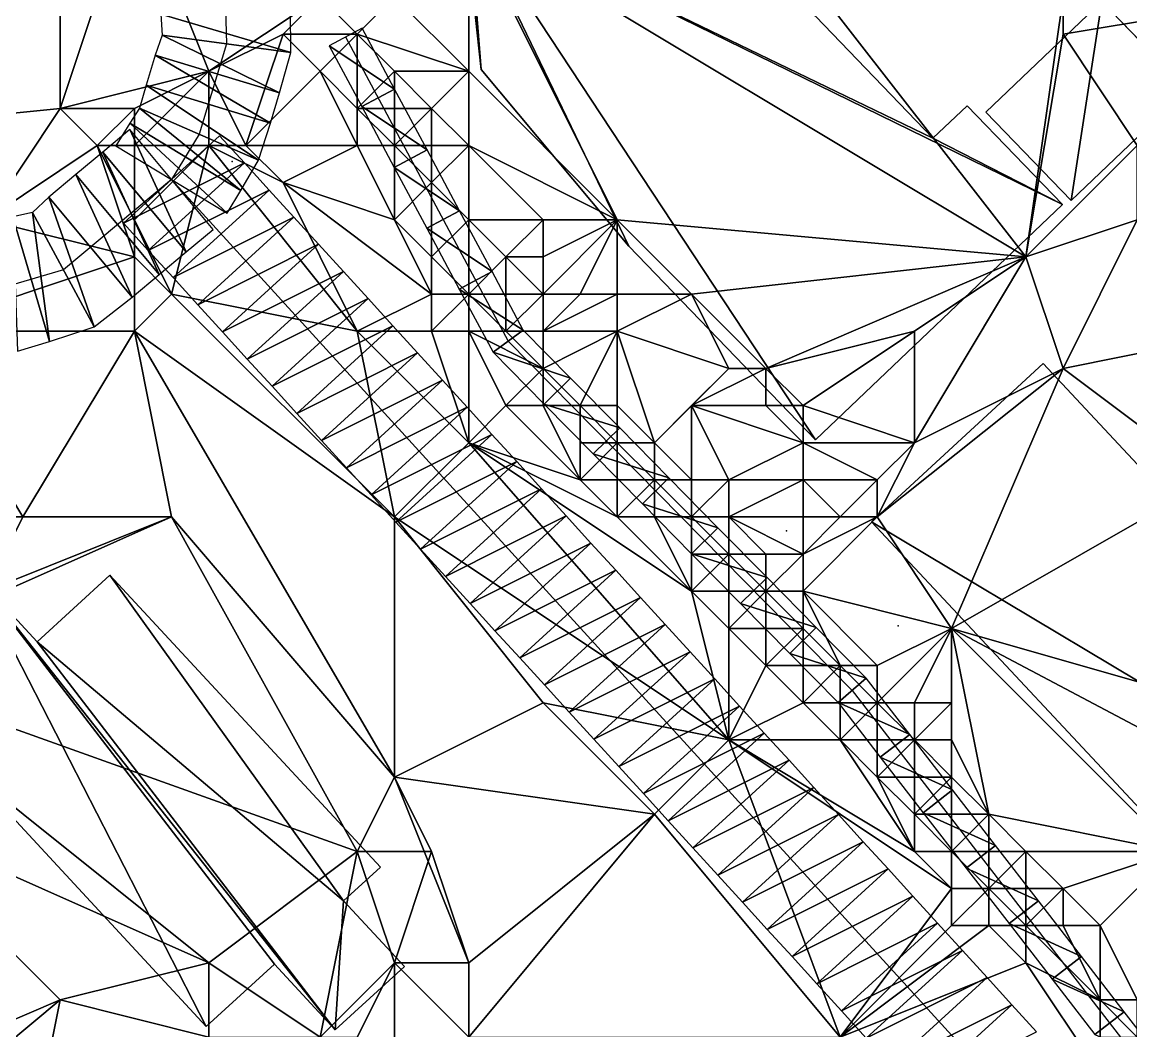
# Model space of a CAD drawing. Header units: metres. Extents: x -1103 to 901, y -902 to 905.
# Drawn here: x -344 to -284.4, y 236.3 to 290.6 of the extents above; entities that cross this region are included whole.
import ezdxf

# ---------------------------------------------------------------- set-up
doc = ezdxf.new("R2010")
doc.units = ezdxf.units.M
for name, color, linetype in [('OSM_BUILDING_FOOTPRINTS', 7, 'CONTINUOUS'), ('OSM_BUILDING_ROOFS', 1, 'CONTINUOUS'), ('OSM_BUILDING_WALLS', 8, 'CONTINUOUS'), ('OSM_ROAD_AXES', 2, 'CONTINUOUS'), ('OSM_ROAD_SURFACE', 9, 'CONTINUOUS'), ('OSM_TERRAIN', 3, 'CONTINUOUS'), ('OSM_TREES', 3, 'CONTINUOUS'), ('OSM_WATER_SURFACE', 5, 'CONTINUOUS'), ('OSM_WATERWAYS', 5, 'CONTINUOUS')]:
    doc.layers.add(name, color=color, linetype=linetype)

msp = doc.modelspace()

# ---------------------------------------------------------------- linework, layer by layer
at = {"layer": 'OSM_BUILDING_FOOTPRINTS'}
for points in [[(-319.852, 292.874, 15.285), (-319.322, 288.097, 15.285), (-319.322, 288.097, 15.285), (-311.385, 278.575, 15.285), (-301.326, 268.158, 15.285), (-288.028, 280.82, 15.285), (-293.168, 286.14, 15.285), (-295.003, 284.392, 15.285), (-301.337, 290.961, 15.285)], [(-285.906, 291.747, 15.285), (-292.151, 285.786, 15.285), (-287.564, 281.03, 15.285), (-281.319, 286.991, 15.285)]]:
    msp.add_polyline3d(points, dxfattribs=at)
for points in [[(-289.078, 272.261, 15.141), (-259.388, 240.488, 15.141), (-268.618, 231.984, 15.141), (-298.308, 263.745, 15.141), (-289.078, 272.261, 15.141)], [(-355.169, 253.194, 10.539), (-346.668, 260.969, 10.539), (-343.242, 257.275, 10.539), (-339.318, 260.869, 10.539), (-324.749, 245.155, 10.539), (-326.738, 243.33, 10.539), (-323.466, 239.802, 10.539), (-327.192, 236.396, 10.539), (-330.463, 239.924, 10.539), (-334.133, 236.573, 10.539), (-347.254, 250.728, 10.539), (-350.294, 247.941, 10.539), (-355.169, 253.194, 10.539)]]:
    msp.add_polyline3d(points, close=True, dxfattribs=at)
at = {"layer": 'OSM_BUILDING_ROOFS'}
for points in [[(-285.906, 291.747, 23.685), (-279.583, 285.2, 23.685), (-266.219, 297.929, 23.685)], [(-319.996, 296.48, 23.685), (-319.852, 292.874, 23.685), (-319.322, 288.097, 23.685)], [(-319.996, 296.48, 23.685), (-319.322, 288.097, 23.685), (-311.385, 278.575, 23.685)], [(-319.996, 296.48, 23.685), (-311.385, 278.575, 23.685), (-301.326, 268.158, 23.685)], [(-319.996, 296.48, 23.685), (-301.326, 268.158, 23.685), (-288.028, 280.82, 23.685)], [(-319.996, 296.48, 23.685), (-288.028, 280.82, 23.685), (-295.003, 284.392, 23.685)], [(-319.996, 296.48, 23.685), (-295.003, 284.392, 23.685), (-301.337, 290.961, 23.685)], [(-285.906, 291.747, 23.685), (-292.151, 285.786, 23.685), (-287.564, 281.03, 23.685)], [(-285.906, 291.747, 23.685), (-287.564, 281.03, 23.685), (-281.319, 286.991, 23.685)], [(-285.906, 291.747, 23.685), (-281.319, 286.991, 23.685), (-279.583, 285.2, 23.685)], [(-288.028, 280.82, 23.685), (-293.168, 286.14, 23.685), (-295.003, 284.392, 23.685)], [(-259.388, 240.488, 25.141), (-289.078, 272.261, 25.141), (-298.308, 263.745, 25.141)], [(-259.388, 240.488, 25.141), (-298.308, 263.745, 25.141), (-268.618, 231.984, 25.141)], [(-346.668, 260.969, 38.139), (-347.254, 250.728, 38.139), (-334.133, 236.573, 38.139)], [(-346.668, 260.969, 38.139), (-334.133, 236.573, 38.139), (-330.463, 239.924, 38.139)], [(-346.668, 260.969, 38.139), (-330.463, 239.924, 38.139), (-327.192, 236.396, 38.139)], [(-343.242, 257.275, 38.139), (-346.668, 260.969, 38.139), (-327.192, 236.396, 38.139)], [(-326.738, 243.33, 38.139), (-339.318, 260.869, 38.139), (-343.242, 257.275, 38.139)], [(-326.738, 243.33, 38.139), (-324.749, 245.155, 38.139), (-339.318, 260.869, 38.139)], [(-343.242, 257.275, 38.139), (-327.192, 236.396, 38.139), (-326.738, 243.33, 38.139)], [(-327.192, 236.396, 38.139), (-323.466, 239.802, 38.139), (-326.738, 243.33, 38.139)]]:
    msp.add_3dface(points, dxfattribs=at)
at = {"layer": 'OSM_BUILDING_WALLS'}
for points in [[(-319.852, 292.874, 15.285), (-319.322, 288.097, 15.285), (-319.322, 288.097, 23.685)], [(-319.852, 292.874, 15.285), (-319.322, 288.097, 23.685), (-319.852, 292.874, 23.685)], [(-285.906, 291.747, 15.285), (-292.151, 285.786, 15.285), (-292.151, 285.786, 23.685)], [(-285.906, 291.747, 15.285), (-292.151, 285.786, 23.685), (-285.906, 291.747, 23.685)], [(-295.003, 284.392, 15.285), (-301.337, 290.961, 15.285), (-301.337, 290.961, 23.685)], [(-295.003, 284.392, 15.285), (-301.337, 290.961, 23.685), (-295.003, 284.392, 23.685)], [(-319.322, 288.097, 15.285), (-311.385, 278.575, 15.285), (-311.385, 278.575, 23.685)], [(-319.322, 288.097, 15.285), (-311.385, 278.575, 23.685), (-319.322, 288.097, 23.685)], [(-287.564, 281.03, 15.285), (-281.319, 286.991, 15.285), (-281.319, 286.991, 23.685)], [(-287.564, 281.03, 15.285), (-281.319, 286.991, 23.685), (-287.564, 281.03, 23.685)], [(-293.168, 286.14, 15.285), (-295.003, 284.392, 15.285), (-295.003, 284.392, 23.685)], [(-293.168, 286.14, 15.285), (-295.003, 284.392, 23.685), (-293.168, 286.14, 23.685)], [(-288.028, 280.82, 15.285), (-293.168, 286.14, 15.285), (-293.168, 286.14, 23.685)], [(-288.028, 280.82, 15.285), (-293.168, 286.14, 23.685), (-288.028, 280.82, 23.685)], [(-292.151, 285.786, 15.285), (-287.564, 281.03, 15.285), (-287.564, 281.03, 23.685)], [(-292.151, 285.786, 15.285), (-287.564, 281.03, 23.685), (-292.151, 285.786, 23.685)], [(-301.326, 268.158, 15.285), (-288.028, 280.82, 15.285), (-288.028, 280.82, 23.685)], [(-301.326, 268.158, 15.285), (-288.028, 280.82, 23.685), (-301.326, 268.158, 23.685)], [(-311.385, 278.575, 15.285), (-301.326, 268.158, 15.285), (-301.326, 268.158, 23.685)], [(-311.385, 278.575, 15.285), (-301.326, 268.158, 23.685), (-311.385, 278.575, 23.685)], [(-289.078, 272.261, 15.141), (-298.308, 263.745, 15.141), (-298.308, 263.745, 25.141)], [(-289.078, 272.261, 15.141), (-298.308, 263.745, 25.141), (-289.078, 272.261, 25.141)], [(-259.388, 240.488, 15.141), (-289.078, 272.261, 15.141), (-289.078, 272.261, 25.141)], [(-259.388, 240.488, 15.141), (-289.078, 272.261, 25.141), (-259.388, 240.488, 25.141)], [(-298.308, 263.745, 15.141), (-268.618, 231.984, 15.141), (-268.618, 231.984, 25.141)], [(-298.308, 263.745, 15.141), (-268.618, 231.984, 25.141), (-298.308, 263.745, 25.141)], [(-343.242, 257.275, 10.539), (-346.668, 260.969, 10.539), (-346.668, 260.969, 38.139)], [(-343.242, 257.275, 10.539), (-346.668, 260.969, 38.139), (-343.242, 257.275, 38.139)], [(-339.318, 260.869, 10.539), (-343.242, 257.275, 10.539), (-343.242, 257.275, 38.139)], [(-339.318, 260.869, 10.539), (-343.242, 257.275, 38.139), (-339.318, 260.869, 38.139)], [(-324.749, 245.155, 10.539), (-339.318, 260.869, 10.539), (-339.318, 260.869, 38.139)], [(-324.749, 245.155, 10.539), (-339.318, 260.869, 38.139), (-324.749, 245.155, 38.139)], [(-347.254, 250.728, 10.539), (-334.133, 236.573, 10.539), (-334.133, 236.573, 38.139)], [(-347.254, 250.728, 10.539), (-334.133, 236.573, 38.139), (-347.254, 250.728, 38.139)], [(-326.738, 243.33, 10.539), (-324.749, 245.155, 10.539), (-324.749, 245.155, 38.139)], [(-326.738, 243.33, 10.539), (-324.749, 245.155, 38.139), (-326.738, 243.33, 38.139)], [(-323.466, 239.802, 10.539), (-326.738, 243.33, 10.539), (-326.738, 243.33, 38.139)], [(-323.466, 239.802, 10.539), (-326.738, 243.33, 38.139), (-323.466, 239.802, 38.139)], [(-334.133, 236.573, 10.539), (-330.463, 239.924, 10.539), (-330.463, 239.924, 38.139)], [(-334.133, 236.573, 10.539), (-330.463, 239.924, 38.139), (-334.133, 236.573, 38.139)], [(-330.463, 239.924, 10.539), (-327.192, 236.396, 10.539), (-327.192, 236.396, 38.139)], [(-330.463, 239.924, 10.539), (-327.192, 236.396, 38.139), (-330.463, 239.924, 38.139)], [(-327.192, 236.396, 10.539), (-323.466, 239.802, 10.539), (-323.466, 239.802, 38.139)], [(-327.192, 236.396, 10.539), (-323.466, 239.802, 38.139), (-327.192, 236.396, 38.139)]]:
    msp.add_3dface(points, dxfattribs=at)
at = {"layer": 'OSM_ROAD_AXES'}
for points in [[(-336.002, 282.169, 13.166), (-341.827, 277.314, 12.417), (-347.022, 275.777, 12.054), (-352.417, 276.053, 11.737), (-357.557, 277.801, 11.546), (-361.459, 281.704, 11.575), (-363.636, 285.354, 12.04), (-364.896, 290.872, 12.638), (-364.134, 296.479, 13.021), (-361.437, 301.467, 13.838), (-358.143, 304.563, 14.227), (-354.108, 306.609, 14.676), (-349.653, 307.45, 14.764), (-345.243, 307.052, 14.733), (-341.131, 305.47, 14.671), (-337.594, 302.816, 14.849), (-334.93, 299.322, 14.577), (-333.183, 294.544, 14.455), (-333.039, 289.468, 14.207), (-334.52, 284.613, 13.312), (-336.002, 282.169, 13.166)], [(-336.002, 282.169, 13.166), (-244.012, 181.29, 16.961), (-202.516, 135.793, 14.359), (-198.127, 130.982, 13.763)]]:
    msp.add_polyline3d(points, dxfattribs=at)
at = {"layer": 'OSM_ROAD_SURFACE'}
for points in [[(-336.586, 291.061, 14.171), (-329.571, 289.001, 14.15), (-329.589, 291.259, 14.37)], [(-336.586, 291.061, 14.171), (-336.508, 289.935, 14.079), (-329.571, 289.001, 14.15)], [(-336.508, 289.935, 14.079), (-336.881, 288.871, 13.943), (-330.185, 286.828, 13.993)], [(-336.508, 289.935, 14.079), (-330.185, 286.828, 13.993), (-329.571, 289.001, 14.15)], [(-336.881, 288.871, 13.943), (-337.374, 287.253, 13.745), (-330.679, 285.21, 13.875)], [(-336.881, 288.871, 13.943), (-330.679, 285.21, 13.875), (-330.185, 286.828, 13.993)], [(-337.374, 287.253, 13.745), (-337.73, 286.008, 13.608), (-331.311, 283.218, 13.566)], [(-337.374, 287.253, 13.745), (-331.311, 283.218, 13.566), (-330.679, 285.21, 13.875)], [(-337.73, 286.008, 13.608), (-338.254, 285.205, 13.389), (-332.268, 281.577, 13.257)], [(-337.73, 286.008, 13.608), (-332.268, 281.577, 13.257), (-331.311, 283.218, 13.566)], [(-338.242, 284.858, 13.326), (-339.699, 283.644, 12.858), (-335.217, 278.267, 13.168)], [(-338.254, 285.205, 13.389), (-338.995, 283.983, 13.006), (-333.008, 280.355, 13.234)], [(-338.254, 285.205, 13.389), (-333.008, 280.355, 13.234), (-332.268, 281.577, 13.257)], [(-338.242, 284.858, 13.326), (-335.217, 278.267, 13.168), (-333.761, 279.48, 13.211)], [(-338.588, 279.811, 12.77), (-332.082, 283.065, 13.305), (-333.415, 284.527, 13.491)], [(-339.699, 283.644, 12.858), (-341.155, 282.43, 12.628), (-336.674, 277.053, 13.097)], [(-339.699, 283.644, 12.858), (-336.674, 277.053, 13.097), (-335.217, 278.267, 13.168)], [(-338.588, 279.811, 12.77), (-337.255, 278.349, 13.151), (-332.082, 283.065, 13.305)], [(-337.255, 278.349, 13.151), (-330.749, 281.603, 13.333), (-332.082, 283.065, 13.305)], [(-341.155, 282.43, 12.628), (-342.611, 281.217, 12.448), (-338.13, 275.839, 12.567)], [(-341.155, 282.43, 12.628), (-338.13, 275.839, 12.567), (-336.674, 277.053, 13.097)], [(-342.611, 281.217, 12.448), (-343.493, 280.392, 12.335), (-340.161, 274.236, 12.352)], [(-342.611, 281.217, 12.448), (-340.161, 274.236, 12.352), (-338.13, 275.839, 12.567)], [(-337.255, 278.349, 13.151), (-335.922, 276.887, 13.151), (-330.749, 281.603, 13.333)], [(-335.922, 276.887, 13.151), (-329.416, 280.141, 13.37), (-330.749, 281.603, 13.333)], [(-343.493, 280.392, 12.335), (-344.552, 280.158, 12.229), (-342.566, 273.446, 12.222)], [(-344.552, 280.158, 12.229), (-344.297, 272.933, 12.14), (-342.566, 273.446, 12.222)], [(-343.493, 280.392, 12.335), (-342.566, 273.446, 12.222), (-340.161, 274.236, 12.352)], [(-335.922, 276.887, 13.151), (-334.588, 275.425, 13.198), (-329.416, 280.141, 13.37)], [(-334.588, 275.425, 13.198), (-328.083, 278.679, 13.429), (-329.416, 280.141, 13.37)], [(-334.588, 275.425, 13.198), (-333.255, 273.963, 13.31), (-328.083, 278.679, 13.429)], [(-333.255, 273.963, 13.31), (-326.75, 277.217, 13.518), (-328.083, 278.679, 13.429)], [(-333.255, 273.963, 13.31), (-331.922, 272.501, 13.423), (-326.75, 277.217, 13.518)], [(-331.922, 272.501, 13.423), (-325.416, 275.755, 13.607), (-326.75, 277.217, 13.518)], [(-331.922, 272.501, 13.423), (-330.589, 271.039, 13.535), (-325.416, 275.755, 13.607)], [(-330.589, 271.039, 13.535), (-324.083, 274.293, 13.668), (-325.416, 275.755, 13.607)], [(-330.589, 271.039, 13.535), (-329.256, 269.577, 13.647), (-324.083, 274.293, 13.668)], [(-329.256, 269.577, 13.647), (-322.75, 272.831, 13.766), (-324.083, 274.293, 13.668)], [(-329.256, 269.577, 13.647), (-327.922, 268.115, 13.76), (-322.75, 272.831, 13.766)], [(-327.922, 268.115, 13.76), (-321.417, 271.369, 13.889), (-322.75, 272.831, 13.766)], [(-327.922, 268.115, 13.76), (-326.589, 266.653, 13.872), (-321.417, 271.369, 13.889)], [(-326.589, 266.653, 13.872), (-320.084, 269.907, 13.984), (-321.417, 271.369, 13.889)], [(-326.589, 266.653, 13.872), (-325.256, 265.191, 13.971), (-320.084, 269.907, 13.984)], [(-325.256, 265.191, 13.971), (-318.75, 268.445, 14.13), (-320.084, 269.907, 13.984)], [(-325.256, 265.191, 13.971), (-323.923, 263.729, 14.08), (-318.75, 268.445, 14.13)], [(-323.923, 263.729, 14.08), (-317.417, 266.983, 14.223), (-318.75, 268.445, 14.13)], [(-323.923, 263.729, 14.08), (-322.59, 262.267, 14.166), (-317.417, 266.983, 14.223)], [(-322.59, 262.267, 14.166), (-316.084, 265.521, 14.283), (-317.417, 266.983, 14.223)], [(-322.59, 262.267, 14.166), (-321.256, 260.805, 14.244), (-316.084, 265.521, 14.283)], [(-321.256, 260.805, 14.244), (-314.751, 264.059, 14.364), (-316.084, 265.521, 14.283)], [(-321.256, 260.805, 14.244), (-319.923, 259.343, 14.322), (-314.751, 264.059, 14.364)], [(-319.923, 259.343, 14.322), (-313.418, 262.597, 14.454), (-314.751, 264.059, 14.364)], [(-319.923, 259.343, 14.322), (-318.59, 257.88, 14.4), (-313.418, 262.597, 14.454)], [(-318.59, 257.88, 14.4), (-312.084, 261.135, 14.543), (-313.418, 262.597, 14.454)], [(-318.59, 257.88, 14.4), (-317.257, 256.418, 14.479), (-312.084, 261.135, 14.543)], [(-317.257, 256.418, 14.479), (-310.751, 259.673, 14.633), (-312.084, 261.135, 14.543)], [(-317.257, 256.418, 14.479), (-315.924, 254.956, 14.557), (-310.751, 259.673, 14.633)], [(-315.924, 254.956, 14.557), (-309.418, 258.211, 14.722), (-310.751, 259.673, 14.633)], [(-315.924, 254.956, 14.557), (-314.59, 253.494, 14.644), (-309.418, 258.211, 14.722)], [(-314.59, 253.494, 14.644), (-308.085, 256.749, 14.811), (-309.418, 258.211, 14.722)], [(-314.59, 253.494, 14.644), (-313.257, 252.032, 14.773), (-308.085, 256.749, 14.811)], [(-313.257, 252.032, 14.773), (-306.752, 255.287, 14.899), (-308.085, 256.749, 14.811)], [(-313.257, 252.032, 14.773), (-311.924, 250.57, 14.902), (-306.752, 255.287, 14.899)], [(-311.924, 250.57, 14.902), (-305.419, 253.825, 14.969), (-306.752, 255.287, 14.899)], [(-311.924, 250.57, 14.902), (-310.591, 249.108, 15.03), (-305.419, 253.825, 14.969)], [(-310.591, 249.108, 15.03), (-304.085, 252.363, 15.122), (-305.419, 253.825, 14.969)], [(-310.591, 249.108, 15.03), (-309.258, 247.646, 15.163), (-304.085, 252.363, 15.122)], [(-309.258, 247.646, 15.163), (-302.752, 250.901, 15.288), (-304.085, 252.363, 15.122)], [(-309.258, 247.646, 15.163), (-307.925, 246.184, 15.302), (-302.752, 250.901, 15.288)], [(-307.925, 246.184, 15.302), (-301.419, 249.439, 15.451), (-302.752, 250.901, 15.288)], [(-307.925, 246.184, 15.302), (-306.591, 244.722, 15.44), (-301.419, 249.439, 15.451)], [(-306.591, 244.722, 15.44), (-300.086, 247.977, 15.598), (-301.419, 249.439, 15.451)], [(-306.591, 244.722, 15.44), (-305.258, 243.26, 15.579), (-300.086, 247.977, 15.598)], [(-305.258, 243.26, 15.579), (-298.753, 246.515, 15.783), (-300.086, 247.977, 15.598)], [(-305.258, 243.26, 15.579), (-303.925, 241.798, 15.718), (-298.753, 246.515, 15.783)], [(-303.925, 241.798, 15.718), (-297.419, 245.053, 15.968), (-298.753, 246.515, 15.783)], [(-303.925, 241.798, 15.718), (-302.592, 240.336, 15.857), (-297.419, 245.053, 15.968)], [(-302.592, 240.336, 15.857), (-296.086, 243.591, 16.153), (-297.419, 245.053, 15.968)], [(-302.592, 240.336, 15.857), (-301.259, 238.874, 15.996), (-296.086, 243.591, 16.153)], [(-301.259, 238.874, 15.996), (-294.753, 242.129, 16.288), (-296.086, 243.591, 16.153)], [(-301.259, 238.874, 15.996), (-299.925, 237.412, 16.17), (-294.753, 242.129, 16.288)], [(-299.925, 237.412, 16.17), (-293.42, 240.667, 16.39), (-294.753, 242.129, 16.288)], [(-299.925, 237.412, 16.17), (-298.592, 235.95, 16.286), (-293.42, 240.667, 16.39)], [(-298.592, 235.95, 16.286), (-292.087, 239.205, 16.317), (-293.42, 240.667, 16.39)], [(-298.592, 235.95, 16.286), (-297.259, 234.488, 16.347), (-292.087, 239.205, 16.317)], [(-297.259, 234.488, 16.347), (-290.753, 237.743, 16.435), (-292.087, 239.205, 16.317)], [(-297.259, 234.488, 16.347), (-295.926, 233.026, 16.43), (-290.753, 237.743, 16.435)], [(-295.926, 233.026, 16.43), (-289.42, 236.281, 16.557), (-290.753, 237.743, 16.435)]]:
    msp.add_3dface(points, dxfattribs=at)
at = {"layer": 'OSM_TERRAIN'}
for points in [[(-362, 284, 11.606), (-342, 286, 13.082), (-342, 302, 14.647)], [(-362, 284, 11.606), (-342, 302, 14.647), (-362, 290, 12.638)], [(-362, 290, 12.638), (-342, 302, 14.647), (-358, 300, 14.213)], [(-342, 286, 13.082), (-338, 298, 14.589), (-342, 302, 14.647)], [(-342, 286, 13.082), (-334, 288, 14.128), (-338, 298, 14.589)], [(-334, 288, 14.128), (-328, 292, 14.368), (-338, 298, 14.589)], [(-324, 292, 14.771), (-320, 288, 17.164), (-320, 296, 17.616)], [(-312, 280, 17.63), (-290, 278, 17.613), (-320, 296, 17.616)], [(-312, 280, 17.63), (-320, 296, 17.616), (-320, 288, 17.164)], [(-320, 296, 17.616), (-290, 278, 17.613), (-304, 296, 17.628)], [(-290, 278, 17.613), (-288, 292, 17.913), (-304, 296, 17.628)], [(-334, 288, 14.128), (-330, 290, 14.128), (-328, 292, 14.368)], [(-330, 290, 14.128), (-326, 290, 13.393), (-328, 292, 14.368)], [(-326, 290, 13.393), (-324, 292, 14.771), (-328, 292, 14.368)], [(-326, 290, 13.393), (-320, 288, 17.164), (-324, 292, 14.771)], [(-290, 278, 17.613), (-288, 290, 17.664), (-288, 292, 17.913)], [(-284, 284, 17.685), (-276, 292, 17.63), (-288, 290, 17.664)], [(-288, 292, 17.913), (-288, 290, 17.664), (-276, 292, 17.63)], [(-334, 288, 14.128), (-332, 284, 13.674), (-330, 290, 14.128)], [(-332, 284, 13.674), (-328, 288, 14.145), (-330, 290, 14.128)], [(-328, 288, 14.145), (-326, 290, 13.393), (-330, 290, 14.128)], [(-328, 288, 14.145), (-326, 286, 13.618), (-326, 290, 13.393)], [(-326, 286, 13.618), (-324, 288, 13.907), (-326, 290, 13.393)], [(-324, 288, 13.907), (-320, 288, 17.164), (-326, 290, 13.393)], [(-290, 278, 17.613), (-284, 284, 17.685), (-288, 290, 17.664)], [(-338, 286, 13.543), (-334, 288, 14.128), (-342, 286, 13.082)], [(-338, 284, 13.165), (-334, 284, 13.165), (-334, 288, 14.128)], [(-338, 284, 13.165), (-334, 288, 14.128), (-338, 286, 13.543)], [(-334, 284, 13.165), (-332, 284, 13.674), (-334, 288, 14.128)], [(-326, 284, 14.149), (-328, 288, 14.145), (-332, 284, 13.674)], [(-326, 284, 14.149), (-326, 286, 13.618), (-328, 288, 14.145)], [(-326, 286, 13.618), (-324, 286, 13.392), (-324, 288, 13.907)], [(-324, 286, 13.392), (-322, 286, 15.068), (-324, 288, 13.907)], [(-322, 286, 15.068), (-320, 288, 17.164), (-324, 288, 13.907)], [(-320, 284, 15.328), (-320, 288, 17.164), (-322, 286, 15.068)], [(-320, 284, 15.328), (-312, 280, 17.63), (-320, 288, 17.164)], [(-362, 284, 11.606), (-346, 280, 12.041), (-342, 286, 13.082)], [(-346, 280, 12.041), (-340, 284, 12.745), (-342, 286, 13.082)], [(-340, 284, 12.745), (-338, 286, 13.543), (-342, 286, 13.082)], [(-340, 284, 12.745), (-338, 284, 13.165), (-338, 286, 13.543)], [(-326, 284, 14.149), (-324, 284, 13.397), (-326, 286, 13.618)], [(-324, 284, 13.397), (-324, 286, 13.392), (-326, 286, 13.618)], [(-324, 284, 13.397), (-322, 284, 13.761), (-322, 286, 15.068)], [(-324, 284, 13.397), (-322, 286, 15.068), (-324, 286, 13.392)], [(-322, 284, 13.761), (-320, 284, 15.328), (-322, 286, 15.068)], [(-338, 278, 12.695), (-340, 284, 12.745), (-346, 280, 12.041)], [(-338, 278, 12.695), (-338, 280, 13.167), (-340, 284, 12.745)], [(-340, 284, 12.745), (-338, 280, 13.167), (-338, 284, 13.165)], [(-336, 276, 13.091), (-334, 284, 13.165), (-338, 280, 13.167)], [(-338, 280, 13.167), (-334, 284, 13.165), (-338, 284, 13.165)], [(-336, 276, 13.091), (-326, 274, 13.362), (-334, 284, 13.165)], [(-326, 274, 13.362), (-330, 282, 13.331), (-334, 284, 13.165)], [(-334, 284, 13.165), (-330, 282, 13.331), (-332, 284, 13.674)], [(-330, 282, 13.331), (-326, 284, 14.149), (-332, 284, 13.674)], [(-330, 282, 13.331), (-324, 280, 14.081), (-326, 284, 14.149)], [(-324, 280, 14.081), (-324, 284, 13.397), (-326, 284, 14.149)], [(-324, 280, 14.081), (-322, 282, 13.416), (-324, 284, 13.397)], [(-322, 282, 13.416), (-322, 284, 13.761), (-324, 284, 13.397)], [(-320, 280, 13.659), (-320, 284, 15.328), (-322, 282, 13.416)], [(-322, 282, 13.416), (-320, 284, 15.328), (-322, 284, 13.761)], [(-320, 280, 13.659), (-316, 280, 15.835), (-320, 284, 15.328)], [(-316, 280, 15.835), (-312, 280, 17.63), (-320, 284, 15.328)], [(-290, 278, 17.613), (-284, 280, 18.158), (-284, 284, 17.685)], [(-326, 274, 13.362), (-322, 276, 14.046), (-330, 282, 13.331)], [(-322, 276, 14.046), (-324, 280, 14.081), (-330, 282, 13.331)], [(-322, 278, 13.823), (-322, 282, 13.416), (-324, 280, 14.081)], [(-322, 278, 13.823), (-320, 280, 13.659), (-322, 282, 13.416)], [(-350, 274, 11.866), (-338, 278, 12.695), (-346, 280, 12.041)], [(-336, 276, 13.091), (-338, 280, 13.167), (-338, 278, 12.695)], [(-322, 276, 14.046), (-322, 278, 13.823), (-324, 280, 14.081)], [(-322, 278, 13.823), (-320, 276, 13.487), (-320, 280, 13.659)], [(-320, 276, 13.487), (-318, 278, 14.599), (-320, 280, 13.659)], [(-318, 278, 14.599), (-316, 280, 15.835), (-320, 280, 13.659)], [(-318, 278, 14.599), (-316, 278, 14.868), (-316, 280, 15.835)], [(-316, 276, 14.717), (-314, 276, 15.146), (-312, 280, 17.63)], [(-316, 276, 14.717), (-312, 280, 17.63), (-316, 278, 14.868)], [(-316, 278, 14.868), (-312, 280, 17.63), (-316, 280, 15.835)], [(-314, 276, 15.146), (-312, 276, 16.235), (-312, 280, 17.63)], [(-312, 276, 16.235), (-308, 276, 17.63), (-312, 280, 17.63)], [(-308, 276, 17.63), (-290, 278, 17.613), (-312, 280, 17.63)], [(-290, 278, 17.613), (-288, 272, 17.308), (-284, 280, 18.158)], [(-288, 272, 17.308), (-278, 274, 18.255), (-284, 280, 18.158)], [(-350, 274, 11.866), (-338, 274, 12.375), (-338, 278, 12.695)], [(-338, 274, 12.375), (-336, 276, 13.091), (-338, 278, 12.695)], [(-322, 276, 14.046), (-320, 276, 13.487), (-322, 278, 13.823)], [(-320, 276, 13.487), (-318, 276, 13.6), (-318, 278, 14.599)], [(-318, 276, 13.6), (-316, 276, 14.717), (-318, 278, 14.599)], [(-316, 276, 14.717), (-316, 278, 14.868), (-318, 278, 14.599)], [(-304, 272, 17.63), (-290, 278, 17.613), (-308, 276, 17.63)], [(-304, 272, 17.63), (-296, 274, 17.63), (-290, 278, 17.613)], [(-296, 274, 17.63), (-296, 268, 16.956), (-290, 278, 17.613)], [(-296, 268, 16.956), (-288, 272, 17.308), (-290, 278, 17.613)], [(-338, 274, 12.375), (-324, 264, 14.028), (-336, 276, 13.091)], [(-324, 264, 14.028), (-326, 274, 13.362), (-336, 276, 13.091)], [(-326, 274, 13.362), (-322, 274, 13.829), (-322, 276, 14.046)], [(-322, 274, 13.829), (-320, 274, 13.96), (-320, 276, 13.487)], [(-322, 274, 13.829), (-320, 276, 13.487), (-322, 276, 14.046)], [(-320, 274, 13.96), (-318, 274, 13.555), (-320, 276, 13.487)], [(-318, 274, 13.555), (-318, 276, 13.6), (-320, 276, 13.487)], [(-318, 274, 13.555), (-316, 274, 14.337), (-316, 276, 14.717)], [(-318, 274, 13.555), (-316, 276, 14.717), (-318, 276, 13.6)], [(-316, 274, 14.337), (-314, 276, 15.146), (-316, 276, 14.717)], [(-316, 274, 14.337), (-312, 274, 15.29), (-312, 276, 16.235)], [(-316, 274, 14.337), (-312, 276, 16.235), (-314, 276, 15.146)], [(-312, 274, 15.29), (-308, 276, 17.63), (-312, 276, 16.235)], [(-312, 274, 15.29), (-306, 272, 17.27), (-308, 276, 17.63)], [(-306, 272, 17.27), (-304, 272, 17.63), (-308, 276, 17.63)], [(-350, 264, 11.826), (-344, 264, 11.949), (-350, 274, 11.866)], [(-344, 264, 11.949), (-338, 274, 12.375), (-350, 274, 11.866)], [(-336, 264, 12.57), (-338, 274, 12.375), (-344, 264, 11.949)], [(-324, 250, 13.814), (-338, 274, 12.375), (-336, 264, 12.57)], [(-324, 250, 13.814), (-324, 264, 14.028), (-338, 274, 12.375)], [(-326, 274, 13.362), (-324, 264, 14.028), (-320, 268, 13.93)], [(-326, 274, 13.362), (-320, 268, 13.93), (-322, 274, 13.829)], [(-320, 268, 13.93), (-320, 274, 13.96), (-322, 274, 13.829)], [(-320, 268, 13.93), (-318, 270, 14.213), (-320, 274, 13.96)], [(-318, 270, 14.213), (-316, 272, 13.628), (-320, 274, 13.96)], [(-320, 274, 13.96), (-316, 272, 13.628), (-318, 274, 13.555)], [(-316, 272, 13.628), (-316, 274, 14.337), (-318, 274, 13.555)], [(-314, 270, 13.707), (-312, 274, 15.29), (-316, 272, 13.628)], [(-316, 272, 13.628), (-312, 274, 15.29), (-316, 274, 14.337)], [(-314, 270, 13.707), (-312, 270, 14.638), (-312, 274, 15.29)], [(-312, 270, 14.638), (-310, 268, 14.769), (-312, 274, 15.29)], [(-310, 268, 14.769), (-306, 272, 17.27), (-312, 274, 15.29)], [(-302, 270, 17.63), (-296, 274, 17.63), (-304, 272, 17.63)], [(-302, 270, 17.63), (-296, 268, 16.956), (-296, 274, 17.63)], [(-280, 266, 17.406), (-278, 274, 18.255), (-288, 272, 17.308)], [(-318, 270, 14.213), (-316, 270, 13.754), (-316, 272, 13.628)], [(-316, 270, 13.754), (-314, 270, 13.707), (-316, 272, 13.628)], [(-310, 268, 14.769), (-308, 270, 15.568), (-306, 272, 17.27)], [(-308, 270, 15.568), (-304, 270, 17.312), (-304, 272, 17.63)], [(-308, 270, 15.568), (-304, 272, 17.63), (-306, 272, 17.27)], [(-304, 270, 17.312), (-302, 270, 17.63), (-304, 272, 17.63)], [(-294, 258, 17.056), (-288, 272, 17.308), (-298, 264, 17.287)], [(-298, 264, 17.287), (-288, 272, 17.308), (-296, 268, 16.956)], [(-294, 258, 17.056), (-280, 266, 17.406), (-288, 272, 17.308)], [(-320, 268, 13.93), (-314, 266, 14.515), (-318, 270, 14.213)], [(-314, 266, 14.515), (-316, 270, 13.754), (-318, 270, 14.213)], [(-314, 266, 14.515), (-314, 270, 13.707), (-316, 270, 13.754)], [(-314, 266, 14.515), (-314, 268, 13.821), (-314, 270, 13.707)], [(-314, 268, 13.821), (-312, 268, 13.776), (-314, 270, 13.707)], [(-312, 268, 13.776), (-312, 270, 14.638), (-314, 270, 13.707)], [(-312, 268, 13.776), (-310, 268, 14.769), (-312, 270, 14.638)], [(-308, 266, 14.886), (-308, 270, 15.568), (-310, 268, 14.769)], [(-306, 266, 15.285), (-308, 270, 15.568), (-308, 266, 14.886)], [(-306, 266, 15.285), (-302, 268, 17.351), (-308, 270, 15.568)], [(-302, 268, 17.351), (-304, 270, 17.312), (-308, 270, 15.568)], [(-302, 268, 17.351), (-302, 270, 17.63), (-304, 270, 17.312)], [(-302, 268, 17.351), (-296, 268, 16.956), (-302, 270, 17.63)], [(-324, 264, 14.028), (-306, 252, 14.858), (-320, 268, 13.93)], [(-306, 252, 14.858), (-308, 260, 14.826), (-320, 268, 13.93)], [(-320, 268, 13.93), (-308, 260, 14.826), (-312, 264, 14.633)], [(-320, 268, 13.93), (-312, 264, 14.633), (-314, 266, 14.515)], [(-314, 266, 14.515), (-312, 266, 13.893), (-312, 268, 13.776)], [(-314, 266, 14.515), (-312, 268, 13.776), (-314, 268, 13.821)], [(-312, 266, 13.893), (-310, 266, 13.888), (-312, 268, 13.776)], [(-310, 266, 13.888), (-310, 268, 14.769), (-312, 268, 13.776)], [(-310, 266, 13.888), (-308, 266, 14.886), (-310, 268, 14.769)], [(-306, 266, 15.285), (-302, 266, 16.511), (-302, 268, 17.351)], [(-302, 266, 16.511), (-298, 266, 16.862), (-302, 268, 17.351)], [(-298, 266, 16.862), (-296, 268, 16.956), (-302, 268, 17.351)], [(-298, 266, 16.862), (-298, 264, 17.287), (-296, 268, 16.956)], [(-312, 264, 14.633), (-312, 266, 13.893), (-314, 266, 14.515)], [(-312, 264, 14.633), (-310, 264, 13.974), (-310, 266, 13.888)], [(-312, 264, 14.633), (-310, 266, 13.888), (-312, 266, 13.893)], [(-310, 264, 13.974), (-308, 264, 14), (-310, 266, 13.888)], [(-308, 264, 14), (-308, 266, 14.886), (-310, 266, 13.888)], [(-308, 264, 14), (-306, 264, 14.986), (-306, 266, 15.285)], [(-308, 264, 14), (-306, 266, 15.285), (-308, 266, 14.886)], [(-306, 264, 14.986), (-302, 264, 15.678), (-302, 266, 16.511)], [(-306, 264, 14.986), (-302, 266, 16.511), (-306, 266, 15.285)], [(-302, 264, 15.678), (-300, 264, 16.625), (-302, 266, 16.511)], [(-300, 264, 16.625), (-298, 266, 16.862), (-302, 266, 16.511)], [(-300, 264, 16.625), (-298, 264, 17.287), (-298, 266, 16.862)], [(-266, 250, 17.305), (-280, 266, 17.406), (-294, 258, 17.056)], [(-326, 246, 12.669), (-336, 264, 12.57), (-354, 256, 12.602)], [(-354, 256, 12.602), (-336, 264, 12.57), (-346, 260, 12.669)], [(-346, 260, 12.669), (-344, 264, 11.949), (-350, 264, 11.826)], [(-346, 260, 12.669), (-336, 264, 12.57), (-344, 264, 11.949)], [(-326, 246, 12.669), (-324, 250, 13.814), (-336, 264, 12.57)], [(-324, 250, 13.814), (-316, 254, 14.532), (-324, 264, 14.028)], [(-316, 254, 14.532), (-306, 252, 14.858), (-324, 264, 14.028)], [(-308, 260, 14.826), (-310, 264, 13.974), (-312, 264, 14.633)], [(-308, 260, 14.826), (-308, 264, 14), (-310, 264, 13.974)], [(-308, 260, 14.826), (-308, 262, 14.067), (-308, 264, 14)], [(-308, 262, 14.067), (-306, 262, 14.12), (-308, 264, 14)], [(-306, 262, 14.12), (-306, 264, 14.986), (-308, 264, 14)], [(-306, 262, 14.12), (-304, 262, 15.089), (-306, 264, 14.986)], [(-304, 262, 15.089), (-302, 262, 15.446), (-306, 264, 14.986)], [(-302, 262, 15.446), (-302, 264, 15.678), (-306, 264, 14.986)], [(-294, 258, 17.056), (-298, 264, 17.287), (-302, 260, 15.208)], [(-302, 260, 15.208), (-298, 264, 17.287), (-302, 262, 15.446)], [(-302, 262, 15.446), (-300, 264, 16.625), (-302, 264, 15.678)], [(-302, 262, 15.446), (-298, 264, 17.287), (-300, 264, 16.625)], [(-308, 260, 14.826), (-306, 260, 14.185), (-306, 262, 14.12)], [(-308, 260, 14.826), (-306, 262, 14.12), (-308, 262, 14.067)], [(-306, 260, 14.185), (-304, 260, 14.226), (-306, 262, 14.12)], [(-304, 260, 14.226), (-304, 262, 15.089), (-306, 262, 14.12)], [(-304, 260, 14.226), (-302, 260, 15.208), (-302, 262, 15.446)], [(-304, 260, 14.226), (-302, 262, 15.446), (-304, 262, 15.089)], [(-306, 252, 14.858), (-306, 258, 14.927), (-308, 260, 14.826)], [(-306, 258, 14.927), (-306, 260, 14.185), (-308, 260, 14.826)], [(-306, 258, 14.927), (-304, 258, 14.321), (-304, 260, 14.226)], [(-306, 258, 14.927), (-304, 260, 14.226), (-306, 260, 14.185)], [(-304, 258, 14.321), (-302, 258, 14.391), (-304, 260, 14.226)], [(-302, 258, 14.391), (-302, 260, 15.208), (-304, 260, 14.226)], [(-300, 256, 14.543), (-302, 260, 15.208), (-302, 258, 14.391)], [(-300, 256, 14.543), (-298, 256, 15.519), (-302, 260, 15.208)], [(-298, 256, 15.519), (-294, 258, 17.056), (-302, 260, 15.208)], [(-306, 252, 14.858), (-304, 256, 15.041), (-306, 258, 14.927)], [(-304, 256, 15.041), (-304, 258, 14.321), (-306, 258, 14.927)], [(-304, 256, 15.041), (-302, 256, 14.466), (-302, 258, 14.391)], [(-304, 256, 15.041), (-302, 258, 14.391), (-304, 258, 14.321)], [(-302, 256, 14.466), (-300, 256, 14.543), (-302, 258, 14.391)], [(-298, 254, 14.701), (-296, 254, 15.864), (-294, 258, 17.056)], [(-298, 254, 14.701), (-294, 258, 17.056), (-298, 256, 15.519)], [(-296, 254, 15.864), (-294, 254, 16.21), (-294, 258, 17.056)], [(-282, 246, 17.275), (-260, 240, 17.287), (-294, 258, 17.056)], [(-282, 246, 17.275), (-294, 258, 17.056), (-292, 248, 16.078)], [(-294, 258, 17.056), (-260, 240, 17.287), (-266, 250, 17.305)], [(-292, 248, 16.078), (-294, 258, 17.056), (-294, 252, 16.112)], [(-294, 254, 16.21), (-294, 252, 16.112), (-294, 258, 17.056)], [(-352, 248, 12.906), (-334, 240, 12.714), (-354, 256, 12.602)], [(-334, 240, 12.714), (-326, 246, 12.669), (-354, 256, 12.602)], [(-306, 252, 14.858), (-302, 254, 15.283), (-304, 256, 15.041)], [(-302, 254, 15.283), (-302, 256, 14.466), (-304, 256, 15.041)], [(-302, 254, 15.283), (-300, 254, 14.62), (-300, 256, 14.543)], [(-302, 254, 15.283), (-300, 256, 14.543), (-302, 256, 14.466)], [(-300, 254, 14.62), (-298, 254, 14.701), (-300, 256, 14.543)], [(-298, 254, 14.701), (-298, 256, 15.519), (-300, 256, 14.543)], [(-310, 248, 15.07), (-316, 254, 14.532), (-324, 250, 13.814)], [(-316, 254, 14.532), (-310, 248, 15.07), (-306, 252, 14.858)], [(-306, 252, 14.858), (-300, 252, 15.547), (-302, 254, 15.283)], [(-300, 252, 15.547), (-300, 254, 14.62), (-302, 254, 15.283)], [(-300, 252, 15.547), (-298, 252, 14.795), (-298, 254, 14.701)], [(-300, 252, 15.547), (-298, 254, 14.701), (-300, 254, 14.62)], [(-298, 252, 14.795), (-296, 252, 14.894), (-298, 254, 14.701)], [(-296, 252, 14.894), (-296, 254, 15.864), (-298, 254, 14.701)], [(-296, 252, 14.894), (-294, 252, 16.112), (-294, 254, 16.21)], [(-296, 252, 14.894), (-294, 254, 16.21), (-296, 254, 15.864)], [(-310, 248, 15.07), (-300, 236, 16.189), (-306, 252, 14.858)], [(-300, 236, 16.189), (-294, 244, 16.249), (-306, 252, 14.858)], [(-306, 252, 14.858), (-294, 244, 16.249), (-296, 246, 16.046)], [(-306, 252, 14.858), (-296, 246, 16.046), (-300, 252, 15.547)], [(-296, 246, 16.046), (-298, 250, 15.617), (-300, 252, 15.547)], [(-298, 250, 15.617), (-298, 252, 14.795), (-300, 252, 15.547)], [(-298, 250, 15.617), (-296, 250, 14.969), (-296, 252, 14.894)], [(-298, 250, 15.617), (-296, 252, 14.894), (-298, 252, 14.795)], [(-296, 250, 14.969), (-294, 250, 15.473), (-296, 252, 14.894)], [(-294, 250, 15.473), (-294, 252, 16.112), (-296, 252, 14.894)], [(-294, 250, 15.473), (-292, 248, 16.078), (-294, 252, 16.112)], [(-322, 246, 13.653), (-324, 250, 13.814), (-326, 246, 12.669)], [(-322, 246, 13.653), (-320, 240, 14.033), (-324, 250, 13.814)], [(-320, 240, 14.033), (-310, 248, 15.07), (-324, 250, 13.814)], [(-296, 246, 16.046), (-296, 248, 15.488), (-298, 250, 15.617)], [(-296, 248, 15.488), (-296, 250, 14.969), (-298, 250, 15.617)], [(-296, 248, 15.488), (-294, 248, 15.146), (-294, 250, 15.473)], [(-296, 248, 15.488), (-294, 250, 15.473), (-296, 250, 14.969)], [(-294, 248, 15.146), (-292, 248, 16.078), (-294, 250, 15.473)], [(-356, 232, 13.115), (-342, 238, 13.026), (-352, 248, 12.906)], [(-342, 238, 13.026), (-334, 240, 12.714), (-352, 248, 12.906)], [(-300, 236, 16.189), (-310, 248, 15.07), (-320, 236, 14.251)], [(-320, 240, 14.033), (-320, 236, 14.251), (-310, 248, 15.07)], [(-296, 246, 16.046), (-294, 246, 15.314), (-296, 248, 15.488)], [(-294, 246, 15.314), (-294, 248, 15.146), (-296, 248, 15.488)], [(-294, 246, 15.314), (-292, 246, 15.32), (-292, 248, 16.078)], [(-294, 246, 15.314), (-292, 248, 16.078), (-294, 248, 15.146)], [(-292, 246, 15.32), (-290, 246, 16.574), (-292, 248, 16.078)], [(-290, 246, 16.574), (-282, 246, 17.275), (-292, 248, 16.078)], [(-328, 236, 12.898), (-326, 246, 12.669), (-334, 240, 12.714)], [(-328, 236, 12.898), (-324, 240, 12.669), (-326, 246, 12.669)], [(-324, 240, 12.669), (-322, 246, 13.653), (-326, 246, 12.669)], [(-324, 240, 12.669), (-320, 240, 14.033), (-322, 246, 13.653)], [(-294, 244, 16.249), (-294, 246, 15.314), (-296, 246, 16.046)], [(-294, 244, 16.249), (-292, 244, 15.414), (-294, 246, 15.314)], [(-292, 244, 15.414), (-292, 246, 15.32), (-294, 246, 15.314)], [(-292, 244, 15.414), (-290, 244, 15.485), (-290, 246, 16.574)], [(-292, 244, 15.414), (-290, 246, 16.574), (-292, 246, 15.32)], [(-290, 244, 15.485), (-288, 244, 16.745), (-290, 246, 16.574)], [(-288, 244, 16.745), (-282, 246, 17.275), (-290, 246, 16.574)], [(-286, 242, 16.892), (-282, 246, 17.275), (-288, 244, 16.745)], [(-284, 238, 16.949), (-282, 246, 17.275), (-286, 242, 16.892)], [(-300, 236, 16.189), (-294, 242, 16.24), (-294, 244, 16.249)], [(-294, 242, 16.24), (-292, 242, 16.387), (-292, 244, 15.414)], [(-294, 242, 16.24), (-292, 244, 15.414), (-294, 244, 16.249)], [(-292, 242, 16.387), (-290, 242, 15.54), (-292, 244, 15.414)], [(-290, 242, 15.54), (-290, 244, 15.485), (-292, 244, 15.414)], [(-290, 242, 15.54), (-288, 242, 15.894), (-288, 244, 16.745)], [(-290, 242, 15.54), (-288, 244, 16.745), (-290, 244, 15.485)], [(-288, 242, 15.894), (-286, 242, 16.892), (-288, 244, 16.745)], [(-300, 236, 16.189), (-290, 240, 16.285), (-292, 242, 16.387)], [(-300, 236, 16.189), (-292, 242, 16.387), (-294, 242, 16.24)], [(-292, 242, 16.387), (-290, 240, 16.285), (-290, 242, 15.54)], [(-290, 240, 16.285), (-286, 238, 15.84), (-290, 242, 15.54)], [(-286, 238, 15.84), (-288, 242, 15.894), (-290, 242, 15.54)], [(-286, 238, 15.84), (-286, 242, 16.892), (-288, 242, 15.894)], [(-286, 238, 15.84), (-284, 238, 16.949), (-286, 242, 16.892)], [(-342, 238, 13.026), (-334, 236, 13.434), (-334, 240, 12.714)], [(-334, 236, 13.434), (-328, 236, 12.898), (-334, 240, 12.714)], [(-326, 236, 12.987), (-324, 240, 12.669), (-328, 236, 12.898)], [(-326, 236, 12.987), (-324, 234, 13.935), (-324, 240, 12.669)], [(-324, 234, 13.935), (-320, 236, 14.251), (-324, 240, 12.669)], [(-320, 236, 14.251), (-320, 240, 14.033), (-324, 240, 12.669)], [(-300, 236, 16.189), (-286, 234, 16.74), (-290, 240, 16.285)], [(-290, 240, 16.285), (-286, 234, 16.74), (-286, 238, 15.84)], [(-354, 228, 13.519), (-342, 238, 13.026), (-356, 232, 13.115)], [(-344, 228, 13.519), (-342, 238, 13.026), (-354, 228, 13.519)], [(-344, 228, 13.519), (-334, 236, 13.434), (-342, 238, 13.026)], [(-286, 234, 16.74), (-286, 236, 16.055), (-286, 238, 15.84)], [(-286, 236, 16.055), (-284, 236, 15.956), (-286, 238, 15.84)], [(-284, 236, 15.956), (-284, 238, 16.949), (-286, 238, 15.84)]]:
    msp.add_3dface(points, dxfattribs=at)
at = {"layer": 'OSM_TREES'}
for p in [(-332.73, 283.142, 13.213), (-302.896, 263.258, 15.437), (-296.871, 258.149, 16.277)]:
    msp.add_point(p, dxfattribs=at)
at = {"layer": 'OSM_WATER_SURFACE'}
for points in [[(-327.51, 289.373, 14.194), (-323.995, 287.04, 14.19), (-325.746, 290.316, 14.194)], [(-327.51, 289.373, 14.194), (-325.759, 286.097, 14.19), (-323.995, 287.04, 14.19)], [(-325.759, 286.097, 14.19), (-322.244, 283.764, 14.2), (-323.995, 287.04, 14.19)], [(-325.759, 286.097, 14.19), (-324.008, 282.821, 14.2), (-322.244, 283.764, 14.2)], [(-324.008, 282.821, 14.2), (-320.493, 280.489, 14.236), (-322.244, 283.764, 14.2)], [(-324.008, 282.821, 14.2), (-322.257, 279.546, 14.236), (-320.493, 280.489, 14.236)], [(-322.257, 279.546, 14.236), (-318.742, 277.213, 14.287), (-320.493, 280.489, 14.236)], [(-322.257, 279.546, 14.236), (-320.506, 276.27, 14.287), (-318.742, 277.213, 14.287)], [(-320.506, 276.27, 14.287), (-317.069, 274.059, 14.367), (-318.742, 277.213, 14.287)], [(-320.506, 276.27, 14.287), (-318.678, 272.872, 14.367), (-317.069, 274.059, 14.367)], [(-318.678, 272.872, 14.367), (-314.516, 271.482, 14.465), (-317.069, 274.059, 14.367)], [(-318.678, 272.872, 14.367), (-315.941, 270.078, 14.465), (-314.516, 271.482, 14.465)], [(-315.941, 270.078, 14.465), (-311.871, 268.796, 14.576), (-314.516, 271.482, 14.465)], [(-315.941, 270.078, 14.465), (-313.296, 267.393, 14.576), (-311.871, 268.796, 14.576)], [(-313.296, 267.393, 14.576), (-309.226, 266.11, 14.704), (-311.871, 268.796, 14.576)], [(-313.296, 267.393, 14.576), (-310.651, 264.707, 14.704), (-309.226, 266.11, 14.704)], [(-310.651, 264.707, 14.704), (-306.581, 263.425, 14.857), (-309.226, 266.11, 14.704)], [(-310.651, 264.707, 14.704), (-308.006, 262.021, 14.857), (-306.581, 263.425, 14.857)], [(-308.006, 262.021, 14.857), (-303.936, 260.739, 15.026), (-306.581, 263.425, 14.857)], [(-308.006, 262.021, 14.857), (-305.361, 259.335, 15.026), (-303.936, 260.739, 15.026)], [(-305.361, 259.335, 15.026), (-301.291, 258.053, 15.214), (-303.936, 260.739, 15.026)], [(-305.361, 259.335, 15.026), (-302.716, 256.65, 15.214), (-301.291, 258.053, 15.214)], [(-302.716, 256.65, 15.214), (-298.605, 255.324, 15.42), (-301.291, 258.053, 15.214)], [(-302.716, 256.65, 15.214), (-300.111, 254.008, 15.42), (-298.605, 255.324, 15.42)], [(-300.111, 254.008, 15.42), (-296.256, 252.292, 15.644), (-298.605, 255.324, 15.42)], [(-300.111, 254.008, 15.42), (-297.838, 251.068, 15.644), (-296.256, 252.292, 15.644)], [(-297.838, 251.068, 15.644), (-293.945, 249.306, 15.883), (-296.256, 252.292, 15.644)], [(-297.838, 251.068, 15.644), (-295.527, 248.082, 15.883), (-293.945, 249.306, 15.883)], [(-295.527, 248.082, 15.883), (-291.634, 246.32, 16.12), (-293.945, 249.306, 15.883)], [(-295.527, 248.082, 15.883), (-293.216, 245.096, 16.12), (-291.634, 246.32, 16.12)], [(-293.216, 245.096, 16.12), (-289.323, 243.334, 16.34), (-291.634, 246.32, 16.12)], [(-293.216, 245.096, 16.12), (-290.904, 242.11, 16.34), (-289.323, 243.334, 16.34)], [(-290.904, 242.11, 16.34), (-287.012, 240.348, 16.531), (-289.323, 243.334, 16.34)], [(-290.904, 242.11, 16.34), (-288.593, 239.124, 16.531), (-287.012, 240.348, 16.531)], [(-288.593, 239.124, 16.531), (-284.7, 237.362, 16.698), (-287.012, 240.348, 16.531)], [(-288.593, 239.124, 16.531), (-286.282, 236.138, 16.698), (-284.7, 237.362, 16.698)], [(-286.282, 236.138, 16.698), (-282.389, 234.376, 16.844), (-284.7, 237.362, 16.698)]]:
    msp.add_3dface(points, dxfattribs=at)
at = {"layer": 'OSM_WATERWAYS'}
msp.add_polyline3d([(-326.628, 289.844, 13.539), (-317.873, 273.466, 13.657), (-299.358, 254.666, 14.62), (-271.624, 218.835, 16.874), (-246.134, 193.996, 16.05), (-235.909, 189.562, 16.75)], dxfattribs=at)

doc.saveas('drawing.dxf')
